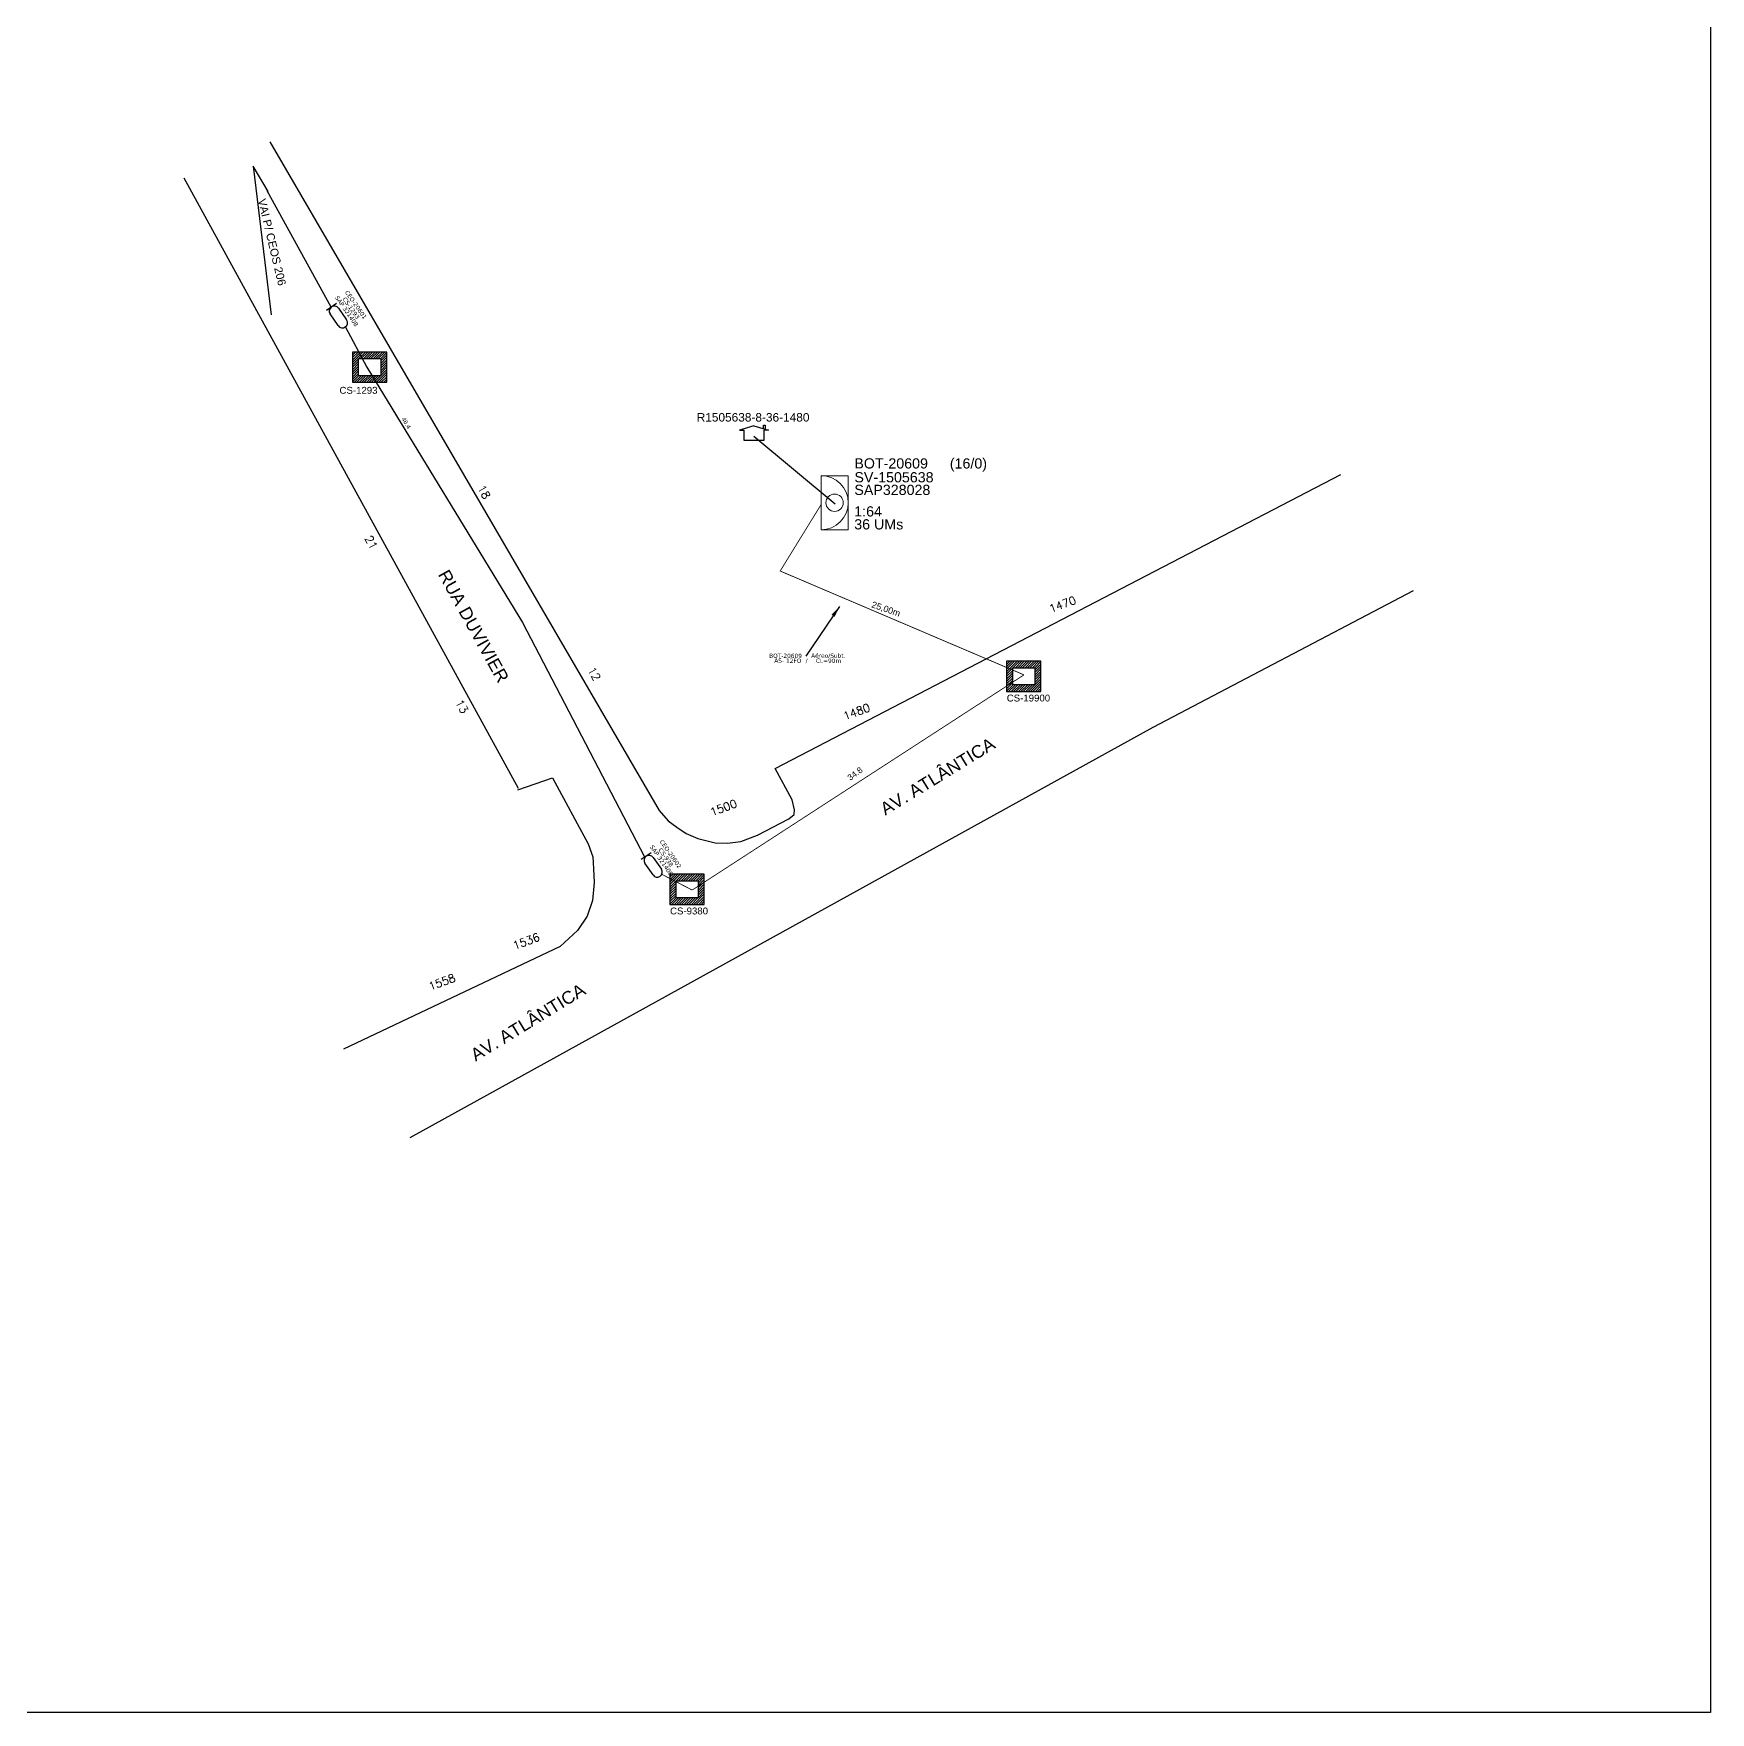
# Model space of a CAD drawing. Extents: x -4 to 837, y 1 to 595.
# Drawn here: x 540.6 to 837.2, y 1.3 to 298.3 of the extents above; entities that cross this region are included whole.
import ezdxf
from ezdxf.enums import TextEntityAlignment as Align

# ---------------------------------------------------------------- set-up
doc = ezdxf.new("R2010")
doc.units = 0
for name, color, linetype in [('10.1-Caixas Subterrâneas', 5, 'Continuous'), ('20.4-CEOS', 1, 'Continuous'), ('20.5-CEO', 1, 'Continuous'), ('CAP a instalar', 1, 'Continuous'), ('FOLHAS', 7, 'Continuous'), ('label_cabos', 7, 'Continuous'), ('Legenda', 1, 'Continuous'), ('MUB', 252, 'Continuous'), ('surveys', 7, 'Continuous'), ('surveys legendas', 7, 'Continuous')]:
    doc.layers.add(name, color=color, linetype=linetype)
doc.layers.add("20.0-LEGENDA DOS CDO'S", color=1, linetype='Continuous', lineweight=0)
doc.layers.add('20.1-CDO_INTERIOR', color=1, linetype='Continuous', lineweight=0)
doc.layers.add('DROP DE CLIENTE', color=140, linetype='Continuous', plot=False)
doc.layers.add('EXTRA', color=50, linetype='Continuous', plot=False)
doc.styles.add('ARIAL', font='arial.ttf')
doc.styles.add('ROMANS', font='romans')
doc.styles.add('siredit', font='verdana.ttf')
doc.styles.add('TELEMAR-RJ', font='arial.ttf')
doc.linetypes.add('FENCELINE1', pattern='A,0.25,-0.1,[133,ltypeshp.shx,S=0.1,R=0,X=-0.1,Y=0],-0.1,1', length=1.45)
doc.dimstyles.new('CC', dxfattribs={"dimtxt": 0.8, "dimasz": 2, "dimexe": 0.18, "dimexo": 0.0625, "dimgap": 0.09, "dimtad": 0, "dimdec": 0, "dimrnd": 1, "dimzin": 0, "dimdsep": 46, "dimtxsty": 'siredit', "dimblk": 'NONE', "dimcen": 0, "dimse1": 1, "dimse2": 1, "dimsd1": 1, "dimsd2": 1, "dimclrt": 7, "dimadec": 0, "dimazin": 0, "dimtfac": 1, "dimtdec": 0, "dimtofl": 0, "dimtmove": 0, "dimatfit": 3, "dimfxl": 0, "dimtolj": 1, "dimtzin": 0, "dimarcsym": 0})

# ---------------------------------------------------------------- blocks, each defined once
blk = doc.blocks.new('*X68')
at = {"color": 0, "linetype": 'Continuous'}
for p, q in [((-1.25, 0.34099), (-0.49099, 1.1)), ((-1.25, 0.517767), (-0.667767, 1.1)), ((-1.25, 0.694544), (-0.844544, 1.1)), ((-1.25, 0.87132), (-1.02132, 1.1)), ((-1.25, 1.048097), (-1.198097, 1.1)), ((-1.25, 0.164214), (-0.8035, 0.610714)), ((-1.25, -0.012563), (-0.8035, 0.433937)), ((-1.25, -0.18934), (-0.8035, 0.25716)), ((-1.25, -0.366117), (-0.8035, 0.080383)), ((-0.789214, 0.625), (-0.314214, 1.1)), ((-0.612437, 0.625), (-0.137437, 1.1)), ((-0.43566, 0.625), (0.03934, 1.1)), ((-0.258883, 0.625), (0.216117, 1.1)), ((-0.082107, 0.625), (0.392893, 1.1)), ((0.09467, 0.625), (0.56967, 1.1)), ((0.271447, 0.625), (0.746447, 1.1)), ((0.448223, 0.625), (0.923223, 1.1)), ((0.625, 0.625), (1.1, 1.1)), ((0.801777, 0.625), (1.25, 1.073223)), ((0.8035, 0.449947), (1.25, 0.896447)), ((0.8035, 0.27317), (1.25, 0.71967)), ((0.8035, 0.096393), (1.25, 0.542893)), ((0.8035, -0.080383), (1.25, 0.366117)), ((0.8035, -0.25716), (1.25, 0.18934)), ((0.8035, -0.433937), (1.25, 0.012563)), ((-1.25, -0.542893), (-0.8035, -0.096393)), ((-1.25, -0.71967), (-0.8035, -0.27317)), ((-1.25, -0.896447), (-0.8035, -0.449947)), ((-1.25, -1.073223), (-0.801777, -0.625)), ((-1.1, -1.1), (-0.625, -0.625)), ((-0.923223, -1.1), (-0.448223, -0.625)), ((-0.746447, -1.1), (-0.271447, -0.625)), ((-0.56967, -1.1), (-0.09467, -0.625)), ((-0.392893, -1.1), (0.082107, -0.625)), ((-0.216117, -1.1), (0.258883, -0.625)), ((-0.03934, -1.1), (0.43566, -0.625)), ((0.137437, -1.1), (0.612437, -0.625)), ((0.314214, -1.1), (0.789214, -0.625)), ((0.49099, -1.1), (1.25, -0.34099)), ((0.667767, -1.1), (1.25, -0.517767)), ((0.8035, -0.610714), (1.25, -0.164214)), ((0.844544, -1.1), (1.25, -0.694544)), ((1.02132, -1.1), (1.25, -0.87132)), ((1.198097, -1.1), (1.25, -1.048097))]:
    blk.add_line(p, q, dxfattribs=at)
blk = doc.blocks.new('MANHOLE_MQ')
at = {"color": 0, "linetype": 'Continuous'}
for p, q in [((0.00000623, 0.00000569), (-0.00000627, 0.00000569)), ((-0.00000627, 0.00000569), (-0.00000627, -0.00000531)), ((-0.00000404, 0.00000331), (0.00000399, 0.00000331)), ((-0.00000404, -0.00000294), (-0.00000404, 0.00000331)), ((0.00000399, 0.00000331), (0.00000399, -0.00000294)), ((0.00000623, -0.00000531), (0.00000623, 0.00000569)), ((-0.00000627, -0.00000531), (0.00000623, -0.00000531)), ((0.00000399, -0.00000294), (-0.00000404, -0.00000294)), ((0.00000399, -0.00000294), (0.00000399, -0.00000294))]:
    blk.add_line(p, q, dxfattribs=at)
at = {"color": 0, "linetype": 'Continuous', "xscale": 5e-06, "yscale": 5e-06, "zscale": 1e-05}
blk.add_blockref('*X68', (-0.00000002, 0.00000019), dxfattribs=at)
blk = doc.blocks.new('CDOI_CT_DRT')
at = {"layer": '20.1-CDO_INTERIOR', "color": 0, "lineweight": 18}
blk.add_lwpolyline([(2.13, -2.13), (2.13, 2.12), (0, 2.12), (0, -2.13)], close=True, dxfattribs=at)
blk.add_circle((1.06, 0), 0.68, dxfattribs=at)
blk.add_arc((0, 0), 2.13, 269.9724, 89.9724, dxfattribs=at)
at = {"layer": "20.0-LEGENDA DOS CDO'S", "color": 0, "style": 'ARIAL'}
for tag, p in [('CDO_N', (2.61, 2.69)), ('SURVEY', (2.61, 1.6)), ('SAP', (2.61, 0.61)), ('1:XX', (2.6, -1.08)), ('UMS', (2.6, -2.09))]:
    blk.add_attdef(tag, p, '', height=0.68, rotation=359.9724, dxfattribs=at)
blk.add_attdef('FIBRAS_UTILIZADAS', text='', height=0.68, rotation=359.9724, dxfattribs=at).set_placement((10.32, 2.69), align=Align.CENTER)
blk = doc.blocks.new('LEGENDA DOS CABOS')
at = {"layer": 'EXTRA', "color": 0, "style": 'siredit'}
for tag, p in [('ID', (4.6, 0.97)), ('XX', (9.03, 0.97))]:
    blk.add_attdef(tag, text='', height=0.48, rotation=359.69, dxfattribs=at).set_placement(p, align=Align.MIDDLE_CENTER)
at = {"layer": 'Legenda', "color": 0, "style": 'siredit'}
for tag, p in [('TIPO_CABO', (1.31, 0)), ('CABO', (4.69, -0.05)), ('/', (6.81, -0.05)), ('METROS', (10.03, -0.05))]:
    blk.add_attdef(tag, text='', height=0.8, rotation=359.69, dxfattribs=at).set_placement(p, align=Align.MIDDLE_CENTER)
blk = doc.blocks.new('_None')
blk = doc.blocks.new('SURVEY_SURVEY')
for p, q in [((0, 0.0000127), (-0.0000126, 0.000009)), ((-0.0000126, 0.000009), (-0.0000086, 0.000009)), ((-0.0000086, 0), (-0.0000086, 0.000009)), ((0.0000086, 0), (-0.0000086, 0)), ((0, 0.0000127), (0.0000126, 0.000009)), ((0.0000084, 0.0000132), (0.0000098, 0.0000132)), ((0.0000084, 0.0000103), (0.0000084, 0.0000132)), ((0.0000126, 0.000009), (0.0000086, 0.000009)), ((0.0000086, 0.000009), (0.0000086, 0)), ((0.0000098, 0.0000132), (0.0000098, 0.0000099))]:
    blk.add_line(p, q)

msp = doc.modelspace()

# ---------------------------------------------------------------- linework, layer by layer
msp.add_lwpolyline([(-3.83, 595.26), (837.17, 595.26), (837.17, 1.26), (-3.83, 1.26)], close=True)
at = {"layer": '20.5-CEO', "color": 7}
for p, q in [((594.49, 249.68), (595.92, 247.61)), ((594.45, 246.59), (593.01, 248.66))]:
    msp.add_line(p, q, dxfattribs=at)
at = {"layer": '20.5-CEO', "color": 5}
for p, q in [((650.13, 149.41), (648.69, 151.48)), ((650.17, 152.5), (651.6, 150.43))]:
    msp.add_line(p, q, dxfattribs=at)
at = {"layer": '20.5-CEO', "color": 7}
msp.add_lwpolyline([(594.13, 250.53), (592.35, 249.29)], dxfattribs=at)
at = {"layer": '20.5-CEO', "color": 5}
msp.add_lwpolyline([(649.81, 153.35), (648.03, 152.12)], dxfattribs=at)
at = {"layer": '20.5-CEO', "color": 7}
for centre, start, end in [((593.75, 249.17), 34.6924, 214.6924), ((595.18, 247.1), 214.6924, 34.6924)]:
    msp.add_arc(centre, 0.899, start, end, dxfattribs=at)
at = {"layer": '20.5-CEO', "color": 5}
for centre, start, end in [((649.43, 151.99), 34.6924, 214.6924), ((650.87, 149.92), 214.6924, 34.6924)]:
    msp.add_arc(centre, 0.899, start, end, dxfattribs=at)
at = {"layer": 'CAP a instalar', "color": 7, "linetype": 'FENCELINE1', "ltscale": 5}
for p, q in [((593.18, 249.88), (581.9, 270.45)), ((595.66, 246.42), (599.5, 239.22)), ((599.5, 239.22), (627.05, 194.06)), ((627.05, 194.06), (648.6, 152.59))]:
    msp.add_line(p, q, dxfattribs=at)
msp.add_lwpolyline([(582.03, 270.31), (579.38, 274.81), (582.61, 248.49)], dxfattribs=at)
at = {"layer": 'CAP a instalar', "color": 1, "linetype": 'FENCELINE1', "ltscale": 5, "const_width": 0.15}
for points in [[(715.74, 184.81), (672.62, 203.18), (679.89, 214.99)], [(657.05, 146.74), (715.74, 184.81)], [(651.65, 149.55), (657.05, 146.74)]]:
    msp.add_lwpolyline(points, dxfattribs=at)
at = {"layer": 'DROP DE CLIENTE'}
msp.add_lwpolyline([(682.36, 215.03), (667.98, 226.96)], dxfattribs=at)
at = {"layer": 'MUB', "color": 4}
for points in [[(582.34, 279.08), (651.23, 160.79), (652.78, 158.98), (654.32, 157.85), (656.02, 156.73), (658.06, 155.85), (661.1, 155.11), (663.28, 155.05), (665.68, 155.32), (668.61, 156.48), (674.17, 159.34), (675.07, 160.13), (675.16, 160.91), (674.72, 162.71), (671.71, 168.24), (771.81, 220.27)], [(567.12, 272.74), (626.27, 164.75)], [(607.18, 102.94), (738.62, 175.54), (784.65, 199.71)], [(626.21, 164.5), (632.36, 166.57), (638.64, 154.93), (639.49, 152.59), (639.62, 150.47), (639.71, 148.1), (639.4, 144.91), (638.5, 142.13), (636.79, 139.59), (633.73, 136.76), (595.39, 118.57)]]:
    msp.add_lwpolyline(points, dxfattribs=at)

# ---------------------------------------------------------------- block references
at = {"layer": '10.1-Caixas Subterrâneas', "color": 30, "xscale": 487164.4202333417, "yscale": 487164.4202333417, "zscale": 487164.4202333417, "rotation": 180.0000000000631}
for p in [(600, 239.34), (715.7, 184.63), (656.14, 146.97)]:
    msp.add_blockref('MANHOLE_MQ', p, dxfattribs=at)
at = {"layer": '20.1-CDO_INTERIOR'}
ref = msp.add_blockref('CDOI_CT_DRT', (679.86, 215.26), dxfattribs=dict(at, xscale=2.253550573389333, yscale=2.253550573389333, zscale=2.253550573389333))
ref.add_attrib('CDO_N', 'BOT-20609', (685.74, 221.32), dxfattribs={"layer": "20.0-LEGENDA DOS CDO'S", "color": 1, "height": 1.803, "rotation": 359.9724, "style": 'ARIAL'})
ref.add_attrib('FIBRAS_UTILIZADAS', '        (16/0)', dxfattribs={"layer": "20.0-LEGENDA DOS CDO'S", "color": 1, "height": 1.8028, "rotation": 359.9724, "style": 'ARIAL'}).set_placement((703.12, 221.31), align=Align.CENTER)
ref.add_attrib('SURVEY', 'SV-1505638', (685.75, 218.87), dxfattribs={"layer": "20.0-LEGENDA DOS CDO'S", "color": 1, "height": 1.803, "rotation": 359.9724, "style": 'ARIAL'})
ref.add_attrib('SAP', 'SAP328028', (685.74, 216.64), dxfattribs={"layer": "20.0-LEGENDA DOS CDO'S", "color": 1, "height": 1.803, "rotation": 359.9724, "style": 'ARIAL'})
ref.add_attrib('1:XX', '1:64', (685.72, 212.83), dxfattribs={"layer": "20.0-LEGENDA DOS CDO'S", "color": 1, "height": 1.803, "rotation": 359.9724, "style": 'ARIAL'})
ref.add_attrib('UMS', '36 UMs', (685.72, 210.54), dxfattribs={"layer": "20.0-LEGENDA DOS CDO'S", "color": 1, "height": 1.803, "rotation": 359.9724, "style": 'ARIAL'})
at = {"layer": 'label_cabos', "color": 0, "lineweight": 0}
ref = msp.add_blockref('LEGENDA DOS CABOS', (670.38, 186.95), dxfattribs=dict(at, xscale=0.751183524463111, yscale=0.751183524463111, zscale=0.751183524463111))
ref.add_attrib('ID', 'BOT-20609', dxfattribs={"color": 0, "height": 0.751, "rotation": 359.69, "style": 'siredit'}).set_placement((673.57, 188.18), align=Align.MIDDLE_CENTER)
ref.add_attrib('CABO', '12FO', dxfattribs={"color": 0, "height": 0.751, "rotation": 359.69, "style": 'siredit'}).set_placement((675.01, 187.31), align=Align.MIDDLE_CENTER)
ref.add_attrib('METROS', 'CL=90m', dxfattribs={"color": 0, "height": 0.751, "rotation": 359.69, "style": 'siredit'}).set_placement((681.17, 187.31), align=Align.MIDDLE_CENTER)
ref.add_attrib('XX', 'Aéreo/Subt.', dxfattribs={"color": 0, "height": 0.7512, "rotation": 359.69, "style": 'siredit'}).set_placement((681.13, 188.21), align=Align.MIDDLE_CENTER)
ref.add_attrib('/', '/', dxfattribs={"color": 0, "height": 0.751, "rotation": 359.69, "style": 'siredit'}).set_placement((677.29, 187.31), align=Align.MIDDLE_CENTER)
ref.add_attrib('TIPO_CABO', 'AS-', dxfattribs={"color": 0, "height": 0.751, "rotation": 359.69, "style": 'siredit'}).set_placement((672.44, 187.34), align=Align.MIDDLE_CENTER)
at = {"layer": 'surveys', "color": 255, "xscale": 202894.8724705799, "yscale": 202894.8724705799, "zscale": 202894.8724705799}
msp.add_blockref('SURVEY_SURVEY', (667.98, 226.3), dxfattribs=at)

# ---------------------------------------------------------------- texts
at = {"layer": '10.1-Caixas Subterrâneas', "color": 30, "style": 'ARIAL'}
for s, p in [('CS-1293', (594.67, 234.54)), ('CS-19900', (712.7, 180.1)), ('CS-9380', (653.14, 142.43))]:
    msp.add_text(s, height=1.219, dxfattribs=at).set_placement(p)
at = {"layer": '20.4-CEOS', "color": 7, "style": 'siredit'}
msp.add_text('CEO-20601', height=0.758, rotation=304.6924, dxfattribs=at).set_placement((597.88, 250.51), align=Align.TOP_CENTER)
at = {"layer": '20.4-CEOS', "color": 5, "style": 'siredit'}
msp.add_text('CEO-20602', height=0.758, rotation=304.6924, dxfattribs=at).set_placement((653.56, 153.33), align=Align.TOP_CENTER)
at = {"layer": '20.5-CEO', "color": 7, "style": 'siredit'}
for s, p in [('SAP 321408', (596.26, 249.38)), ('CS-1293', (597.04, 249.92))]:
    msp.add_text(s, height=0.762, rotation=304.6924, dxfattribs=at).set_placement(p, align=Align.TOP_CENTER)
at = {"layer": '20.5-CEO', "color": 5, "style": 'siredit'}
for s, p in [('SAP 321408', (651.94, 152.2)), ('CS-938', (652.72, 152.74))]:
    msp.add_text(s, height=0.762, rotation=304.6924, dxfattribs=at).set_placement(p, align=Align.TOP_CENTER)
at = {"layer": 'FOLHAS', "color": 2, "style": 'TELEMAR-RJ'}
for s, height, rotation, p in [('46.4', 0.792, 300.8064, (606.49, 229.37)), ('34.8', 1.055, 36.4412, (685.85, 167.33))]:
    msp.add_text(s, height=height, rotation=rotation, dxfattribs=at).set_placement(p, align=Align.MIDDLE)
at = {"layer": 'FOLHAS', "color": 7, "style": 'TELEMAR-RJ'}
msp.add_text('25,00m', height=1.127, rotation=341.0574, dxfattribs=at).set_placement((691.31, 196.38), align=Align.MIDDLE)
at = {"layer": 'MUB', "color": 7}
for s, height, rotation, style, p in [('VAI P/ CEOS 206', 1.4272, 283.4072, 'ARIAL', (582.73, 261.36)), ('18', 1.427, 299.0034, 'ROMANS', (620.25, 217.16)), ('21', 1.427, 299.0034, 'ROMANS', (600.3, 208.25)), ('1470', 1.427, 20.2702, 'ROMANS', (722.56, 197.29)), ('12', 1.427, 299.0034, 'ROMANS', (639.74, 185)), ('13', 1.427, 299.0034, 'ROMANS', (616.34, 179.23)), ('1480', 1.427, 20.2702, 'ROMANS', (686.14, 178.29)), ('1500', 1.427, 20.2702, 'ROMANS', (662.6, 161.32)), ('1536', 1.427, 20.2702, 'ROMANS', (627.71, 137.69)), ('1558', 1.427, 20.2702, 'ROMANS', (612.79, 130.47))]:
    msp.add_text(s, height=height, rotation=rotation, dxfattribs=dict(at, style=style)).set_placement(p, align=Align.MIDDLE_CENTER)
at = {"layer": 'MUB', "color": 5, "style": 'ARIAL'}
for s, rotation, p in [('RUA DUVIVIER', 299.0034, (612.03, 202.59)), ('AV. ATLÂNTICA', 31.558, (691.21, 159.88)), ('AV. ATLÂNTICA', 31.558, (618.75, 116.37))]:
    msp.add_text(s, height=2.2358, rotation=rotation, dxfattribs=at).set_placement(p)
at = {"layer": 'surveys legendas', "color": 0, "style": 'ARIAL'}
msp.add_text('R1505638-8-36-1480', height=1.5024, dxfattribs=at).set_placement((657.85, 229.62))

# ---------------------------------------------------------------- leaders
at = {"layer": 'label_cabos'}
msp.add_leader([(683.11, 196.91), (677.13, 188.13)], dimstyle='CC', override={"dimgap": 0.09, "dimtad": 0}, dxfattribs=at)

doc.saveas('drawing.dxf')
